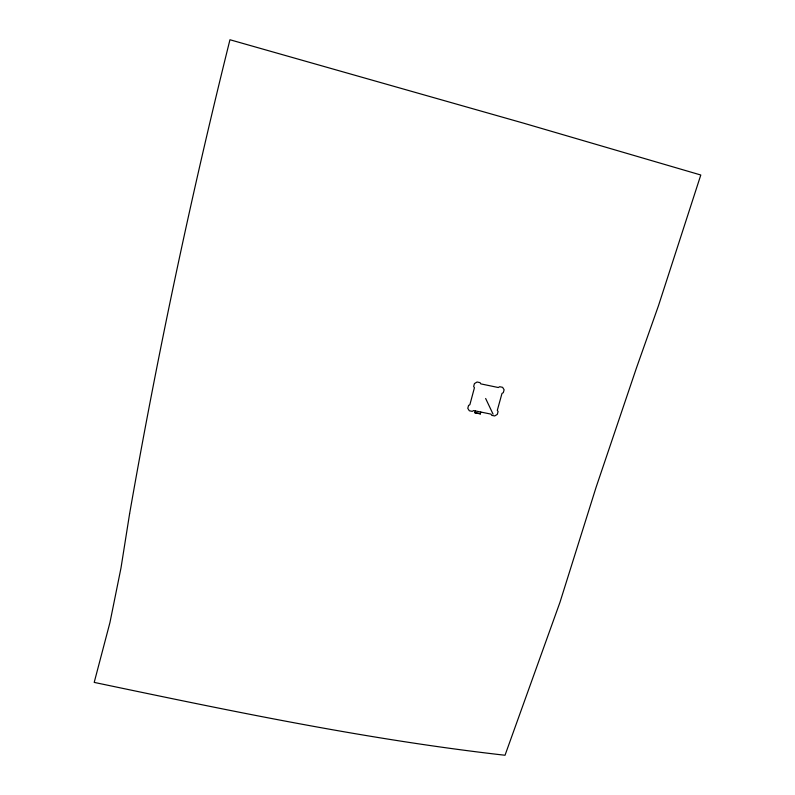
<?xml version="1.0" encoding="UTF-8"?>
<svg xmlns="http://www.w3.org/2000/svg" width="795" height="795" viewBox="0 0 795 795"><rect width="100%" height="100%" fill="white"/><g stroke="black" fill="none" stroke-linecap="round" stroke-linejoin="round"><path stroke-width="1.19" d="M480.786 412.088L480.289 413.907L475.012 412.824L475.062 411.939M475.012 412.824L475.509 411.005M480.289 413.907L480.349 413.012M474.893 412.555L480.18 413.639M485.646 398.484L493.069 414.165M129.605 513.739L120.989 567.978L109.929 622.614L94.207 682.398C230.351 710.929 366.684 739.549 505.024 755.25L559.978 602.272L596.061 487.375L636.388 368.165L658.479 305.697L700.793 175.009L523.776 123.225L229.954 39.75C190.919 196.514 157.43 354.6 129.605 513.739M468.543 405.49L467.778 408.332L469.318 410.757L472.26 411.363L473.591 410.558L490.992 414.125L491.767 415.358L494.689 415.954L497.302 414.384L498.087 411.552L497.312 410.319L501.983 393.446L503.324 392.641L504.119 389.779L502.599 387.324L499.658 386.708L498.316 387.523L480.796 383.876L480.021 382.624L477.06 382.007L474.426 383.607L473.651 386.479L474.436 387.731L469.875 404.685L468.543 405.49"/></g></svg>
